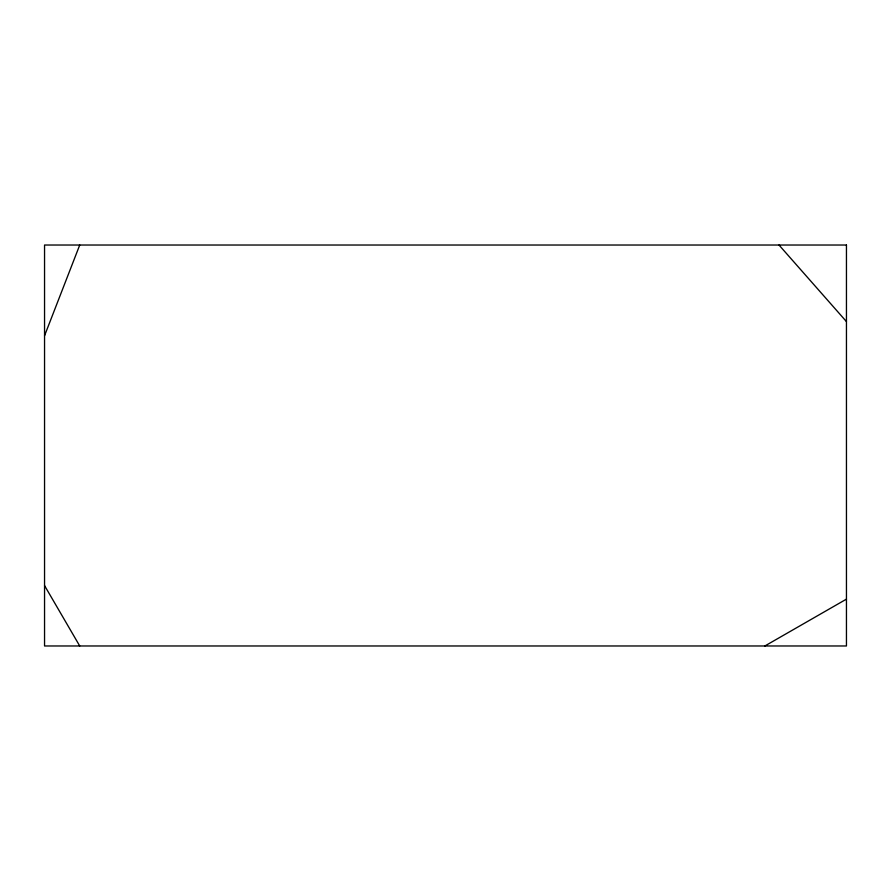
<?xml version="1.0" encoding="UTF-8"?>
<svg xmlns="http://www.w3.org/2000/svg" width="891" height="891" viewBox="0 0 891 891"><rect width="100%" height="100%" fill="white"/><g stroke="black" fill="none" stroke-linecap="round" stroke-linejoin="round"><path stroke-width="1.34" d="M44.55 335.718L79.733 245.025M764.879 645.975L846.45 599.131M779.001 245.025L846.45 321.595M44.55 585.576L79.733 645.975M846.45 245.025L44.55 245.025L44.55 645.975L846.45 645.975L846.45 245.025"/></g></svg>
